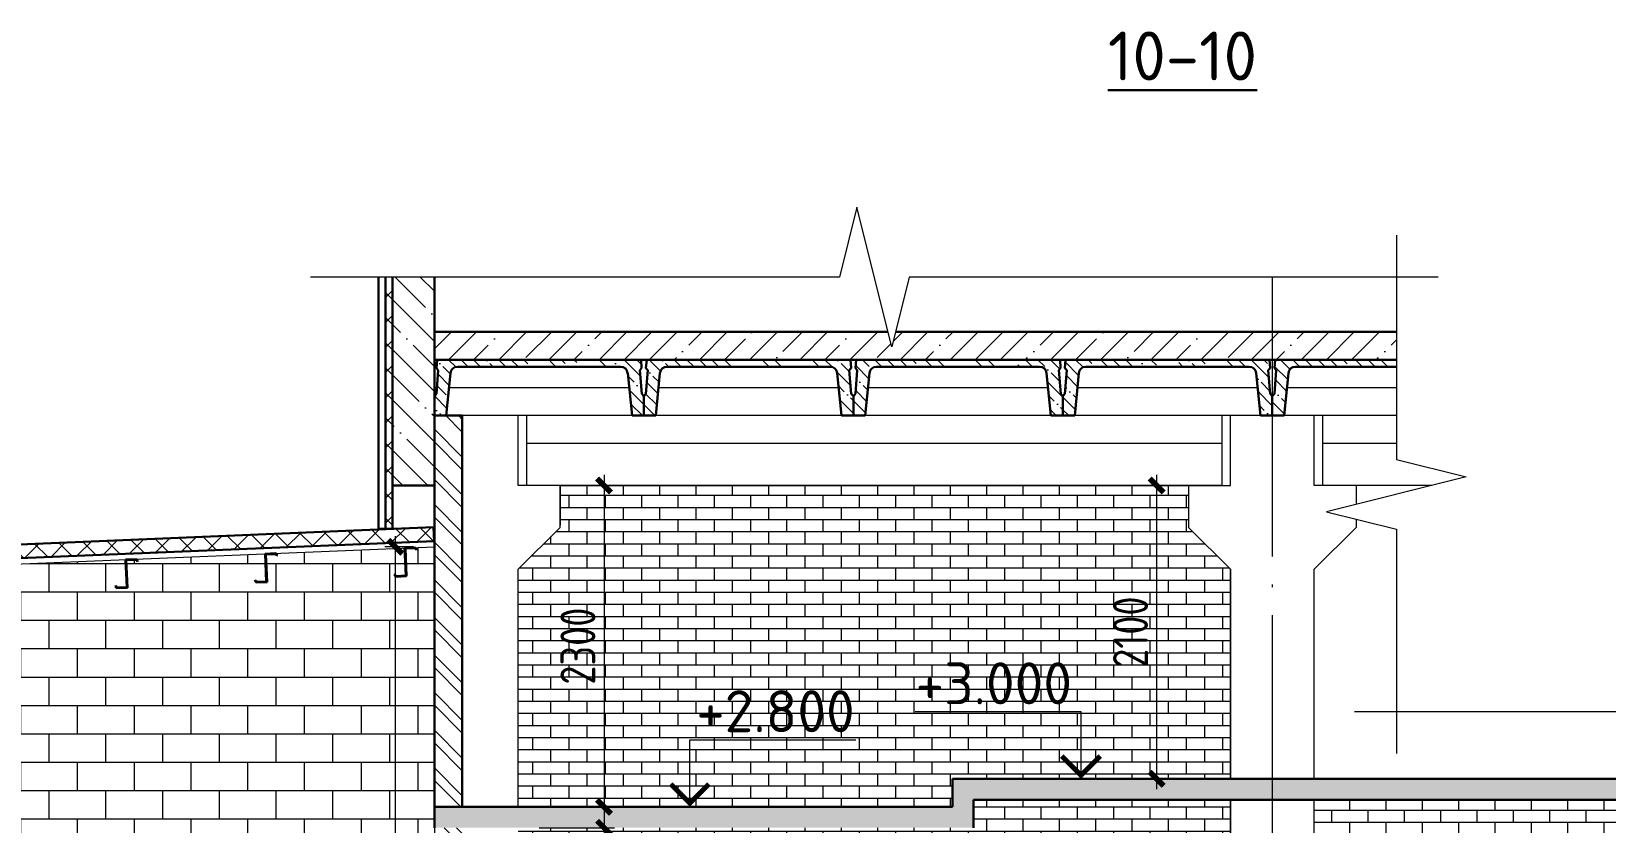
# Model space of a CAD drawing. Extents: x -965262 to 1142518, y -357520 to 71675.
# Drawn here: x 807357 to 818629, y -231736 to -226073 of the extents above; entities that cross this region are included whole.
import ezdxf

# ---------------------------------------------------------------- set-up
doc = ezdxf.new("R2010")
doc.units = 0
doc.header["$LTSCALE"] = 10
doc.linetypes.add('DOTE', pattern=[2.42, 2, -0.2, 0.02, -0.2])
doc.layers.get('0').update_dxf_attribs({"linetype": 'CONTINUOUS', "lineweight": 30})
doc.layers.get('Defpoints').update_dxf_attribs({"linetype": 'CONTINUOUS'})
doc.layers.add('DOTE', color=7, linetype='DOTE', lineweight=9)
doc.styles.add('GOST 2.304', font='isocpeur.ttf', dxfattribs={"width": 0.75, "height": 250})
doc.styles.add('ГОСТ 2м', font='isocpeur.ttf', dxfattribs={"width": 0.8, "height": 250})
doc.dimstyles.new('ГОСТ 2м', dxfattribs={"dimtxt": 250, "dimasz": 100, "dimexe": 75, "dimexo": 150, "dimgap": 62.5, "dimtad": 1, "dimdec": 0, "dimtxsty": 'ГОСТ 2м', "dimblk": 'ARCHTICK', "dimcen": 150, "dimdle": 75, "dimclrd": 256, "dimclre": 256, "dimclrt": 256, "dimadec": 0, "dimazin": 0, "dimtfac": 1, "dimtdec": 0, "dimtmove": 0, "dimatfit": 3, "dimldrblk": 'OBLIQUE', "dimfxl": 1, "dimlwd": 15, "dimlwe": 15, "dimarcsym": 0})
pattern_1 = [(135, (2139256.8, -229306.3), (-89.802561, -89.802561), []), (225, (2139256.8, -229306.3), (89.802561, -89.802561), [])]
pattern_2 = [(45, (2139256.8, -229306.3), (-179.60512, 179.60512), []), (45, (2139436.4, -229306.3), (-179.60512, 179.60512), [317.5, -63.5, 0, -63.5])]
pattern_3 = [(0, (2139256.8, -229306.3), (0, 86.709504), []), (90, (2139256.8, -229306.3), (-130.048, 86.709504), [86.709504, -86.709504])]

# ---------------------------------------------------------------- blocks, each defined once
blk = doc.blocks.new('y')
at = {"lineweight": 15}
h = blk.add_hatch(dxfattribs=at)
h.set_pattern_fill('ANSI35', color=256, scale=20, angle=90, style=0)
h.set_pattern_definition([(135, (-71939.62, 175751.51), (-89.80256, -89.80256), []), (135, (-71939.62, 175841.31), (-89.80256, -89.80256), [158.75, -31.75, 0, -31.75])])
edge = h.paths.add_edge_path()
edge.add_ellipse((16946, 173768), major_axis=(35.4, 35.4), ratio=1, start_angle=45, end_angle=129.2894)
edge.add_line((16896, 173773), (16866, 173468))
edge.add_line((16866, 173468), (16781, 173468))
edge.add_line((16781, 173468), (16781, 173608))
edge.add_line((16781, 173608), (16796, 173623))
edge.add_line((16796, 173623), (16809, 173793))
edge.add_line((16809, 173793), (16796, 173808))
edge.add_line((16796, 173808), (16801, 173868))
edge.add_line((16801, 173868), (18261, 173868))
edge.add_line((18261, 173868), (18265, 173808))
edge.add_line((18265, 173808), (18252, 173793))
edge.add_line((18252, 173793), (18266, 173623))
edge.add_line((18266, 173623), (18281, 173608))
edge.add_line((18281, 173608), (18281, 173468))
edge.add_line((18281, 173468), (18196, 173468))
edge.add_line((18196, 173468), (18165, 173773))
edge.add_ellipse((18115, 173768), major_axis=(-35.4, 35.4), ratio=1, start_angle=230.7106, end_angle=315)
edge.add_line((18115, 173818), (16946, 173818))
h.paths.add_polyline_path([(17611, 173818), (17451, 173818), (17451, 173868), (17611, 173868)], flags=17)
h.paths.add_polyline_path([(17961, 173818), (17801, 173818), (17801, 173868), (17961, 173868)], flags=17)
for p, q in [((16801, 173868), (16796, 173808)), ((16809, 173793), (16796, 173808)), ((18261, 173868), (16801, 173868)), ((18115, 173818), (16946, 173818)), ((18252, 173793), (18265, 173808)), ((18261, 173868), (18265, 173808)), ((16809, 173793), (16796, 173623)), ((16896, 173773), (16866, 173468)), ((18165, 173773), (18196, 173468)), ((18252, 173793), (18266, 173623)), ((16781, 173608), (16796, 173623)), ((16781, 173608), (16781, 173468)), ((18281, 173608), (18266, 173623)), ((18281, 173608), (18281, 173468)), ((18281, 173608), (18281, 173468)), ((16781, 173468), (16866, 173468)), ((18281, 173468), (18196, 173468))]:
    blk.add_line(p, q)
for p, q in [((18176, 173668), (16886, 173668)), ((18196, 173468), (16866, 173468))]:
    blk.add_line(p, q, dxfattribs=at)
for centre, start, end in [((16946, 173768), 90, 174.2894), ((18115, 173768), 5.7106, 90)]:
    blk.add_arc(centre, 50, start, end)
blk = doc.blocks.new('_ArchTick')
at = {"color": 0, "linetype": 'ByBlock', "lineweight": 0, "const_width": 0.4}
blk.add_lwpolyline([(-0.5, -0.5), (0.5, 0.5)], dxfattribs=at)
blk = doc.blocks.new('*D769')
at = {"lineweight": 15, "transparency": 16777216}
for p, q in [((811457, -229248), (811457, -231698)), ((811292, -229323), (811532, -229323)), ((810992, -231623), (811532, -231623))]:
    blk.add_line(p, q, dxfattribs=at)
at = {"layer": 'Defpoints', "color": 0, "lineweight": 15, "transparency": 16777216}
for p in [(811142, -229323, 3689), (810842, -231623, 3689), (811457, -231623)]:
    blk.add_point(p, dxfattribs=at)
at = {"lineweight": 15, "transparency": 16777216, "xscale": 100, "yscale": 100, "zscale": 100}
for p, rotation in [((811457, -229323), 90), ((811457, -231623), 270)]:
    blk.add_blockref('_ArchTick', p, dxfattribs=dict(at, rotation=rotation))
at = {"lineweight": 15, "transparency": 16777216, "insert": (811270, -230473), "char_height": 250, "attachment_point": 5, "rotation": 90, "style": 'ГОСТ 2м'}
blk.add_mtext('2300', dxfattribs=at)
blk = doc.blocks.new('_Oblique')
at = {"color": 0, "linetype": 'ByBlock', "lineweight": -2}
blk.add_line((-0.5, -0.5), (0.5, 0.5), dxfattribs=at)
blk = doc.blocks.new('*D770')
at = {"lineweight": 15, "transparency": 16777216}
for p, q in [((815414, -229248), (815414, -231498)), ((815492, -229323), (815339, -229323)), ((815792, -231423), (815339, -231423))]:
    blk.add_line(p, q, dxfattribs=at)
at = {"layer": 'Defpoints', "color": 0, "lineweight": 15, "transparency": 16777216}
for p in [(815642, -229323, 3689), (815414, -231423), (815942, -231423, 3689)]:
    blk.add_point(p, dxfattribs=at)
at = {"lineweight": 15, "transparency": 16777216, "xscale": 100, "yscale": 100, "zscale": 100}
for p, rotation in [((815414, -229323), 90), ((815414, -231423), 270)]:
    blk.add_blockref('_ArchTick', p, dxfattribs=dict(at, rotation=rotation))
at = {"lineweight": 15, "transparency": 16777216, "insert": (815227, -230373), "char_height": 250, "attachment_point": 5, "rotation": 90, "style": 'ГОСТ 2м'}
blk.add_mtext('2100', dxfattribs=at)
blk = doc.blocks.new('*D771')
at = {"lineweight": 15, "transparency": 16777216}
for p, q in [((811457, -231698), (811457, -234648)), ((810992, -231773), (811532, -231773)), ((810992, -234573), (811532, -234573))]:
    blk.add_line(p, q, dxfattribs=at)
at = {"layer": 'Defpoints', "color": 0, "lineweight": 15, "transparency": 16777216}
for p in [(810842, -231773, 3689), (810842, -234573, 3689), (811457, -234573)]:
    blk.add_point(p, dxfattribs=at)
at = {"lineweight": 15, "transparency": 16777216, "xscale": 100, "yscale": 100, "zscale": 100}
for p, rotation in [((811457, -231773), 90), ((811457, -234573), 270)]:
    blk.add_blockref('_ArchTick', p, dxfattribs=dict(at, rotation=rotation))
at = {"lineweight": 15, "transparency": 16777216, "insert": (811270, -233173), "char_height": 250, "attachment_point": 5, "rotation": 90, "style": 'ГОСТ 2м'}
blk.add_mtext('2800', dxfattribs=at)
blk = doc.blocks.new('*D735')
at = {"lineweight": 15, "transparency": 16777216}
for p, q in [((809962, -229687), (809962, -234498)), ((810092, -229762), (809887, -229762)), ((810092, -234423), (809887, -234423))]:
    blk.add_line(p, q, dxfattribs=at)
at = {"layer": 'Defpoints', "color": 0, "lineweight": 15, "transparency": 16777216}
for p in [(810242, -229762, 3689), (809962, -234423), (810242, -234423, 3834)]:
    blk.add_point(p, dxfattribs=at)
at = {"lineweight": 15, "transparency": 16777216, "xscale": 100, "yscale": 100, "zscale": 100}
for p, rotation in [((809962, -229762), 90), ((809962, -234423), 270)]:
    blk.add_blockref('_ArchTick', p, dxfattribs=dict(at, rotation=rotation))
at = {"lineweight": 15, "transparency": 16777216, "insert": (809774, -232092), "char_height": 250, "attachment_point": 5, "rotation": 90, "style": 'ГОСТ 2м'}
blk.add_mtext('4660', dxfattribs=at)

msp = doc.modelspace()

# ---------------------------------------------------------------- hatches: boundary and pattern name
at = {"lineweight": 15}
h = msp.add_hatch(dxfattribs=at)
h.set_pattern_fill('ANSI37', color=256, scale=40, angle=90)
h.set_pattern_definition(pattern_1)
h.paths.add_polyline_path([(809942.2, -229634), (809892.2, -229634), (809892.2, -227831), (809942.2, -227831)])
h = msp.add_hatch(dxfattribs=at)
h.set_pattern_fill('ANSI35', color=256, scale=40, angle=90)
h.set_pattern_definition([(135, (2139256.8, -229306.3), (-179.60512, -179.60512), []), (135, (2139256.8, -229126.7), (-179.60512, -179.60512), [317.5, -63.5, 0, -63.5])])
h.paths.add_polyline_path([(810242.2, -229323.2), (809942.2, -229323.2), (809942.2, -227831), (810242.2, -227831)])
h = msp.add_hatch(dxfattribs=at)
h.set_pattern_fill('ANSI35', color=256, scale=40)
h.set_pattern_definition(pattern_2)
h.paths.add_polyline_path([(810242.2, -228423.2), (810242.2, -228223.2), (813490.2, -228223.2), (813517.2, -228331), (813544.2, -228223.2), (817130.7, -228223.2), (817130.7, -228423.2)])
h = msp.add_hatch(dxfattribs=at)
h.set_pattern_fill('ANSI35', color=256, scale=20, angle=90)
h.set_pattern_definition([(135, (2139256.8, -229306.3), (-89.802561, -89.802561), []), (135, (2139256.8, -229216.5), (-89.802561, -89.802561), [158.75, -31.75, 0, -31.75])])
h.paths.add_polyline_path([(817130.7, -228423.2), (816262.2, -228423.2), (816257.6, -228483.2), (816270.4, -228498.2), (816257.4, -228668.2), (816242.2, -228683.2), (816242.2, -228823.2), (816327.2, -228823.2), (816357.7, -228518.2, -0.3853142), (816407.4, -228473.2), (817130.7, -228473.2)])
h = msp.add_hatch(dxfattribs=at)
h.set_pattern_fill('ANSI32', color=4, scale=20, angle=90)
h.set_pattern_definition([(135, (2139256.8, -229306.3), (-134.703842, -134.703842), []), (135, (2139256.8, -229216.5), (-134.703842, -134.703842), [])])
h.paths.add_polyline_path([(810442.2, -231623.2), (810242.2, -231623.2), (810242.2, -228823.2), (810442.2, -228823.2)])
h.paths.add_polyline_path([(810442.2, -232323.2), (810242.2, -232323.2), (810242.2, -231773.2), (810442.2, -231773.2)])
h = msp.add_hatch(dxfattribs=at)
h.set_pattern_fill('AR-BRSTD', color=1, scale=1.28)
h.set_pattern_definition(pattern_3)
h.paths.add_polyline_path([(810842.2, -231623.2), (810842.2, -229923.2), (811142.2, -229623.2), (811142.2, -229323.2), (815642.2, -229323.2), (815642.2, -229623.2), (815942.2, -229923.2), (815942.2, -231423.2), (813952.2, -231423.2), (813952.2, -231623.2)])
h.paths.add_polyline_path([(811557, -230815.7), (811557, -230130.7), (810957, -230130.7), (810957, -230815.7)], flags=24)
h.paths.add_polyline_path([(812041.8, -231164.2), (813331.8, -231164.2), (813331.8, -230714.2), (812041.8, -230714.2)], flags=24)
h.paths.add_polyline_path([(813612.9, -230964.2), (814902.9, -230964.2), (814902.9, -230514.2), (813612.9, -230514.2)], flags=24)
h.paths.add_polyline_path([(815514.2, -230695.7), (815514.2, -230050.7), (814914.2, -230050.7), (814914.2, -230695.7)], flags=24)
h = msp.add_hatch(dxfattribs=at)
h.set_pattern_fill('ANSI37', color=30, scale=40, angle=90)
h.set_pattern_definition(pattern_1)
h.paths.add_polyline_path([(810240.5, -229721.7), (810236.4, -229621.8), (801342.2, -229989.8), (801342.2, -230089.9)])
h = msp.add_hatch(dxfattribs=at)
h.set_pattern_fill('AR-B816', color=4)
h.set_pattern_definition([(0, (2139256.8, -231710.37), (0, 203.2), []), (90, (2139256.8, -231710.37), (-203.2, 203.2), [203.2, -203.2])])
h.paths.add_polyline_path([(802517.2, -234423.2), (802517.2, -230081.3), (810242.2, -229761.7), (810242.2, -234423.2), (809417.2, -234423.2), (809417.2, -232323.2), (808207.2, -232327.4), (808207.2, -234423.2)])
h.paths.add_polyline_path([(810061.9, -232445), (810061.9, -231740), (809461.9, -231740), (809461.9, -232445)], flags=24)
h.paths.add_polyline_path([(803367.6, -232614.8), (803367.6, -231889.8), (802767.6, -231889.8), (802767.6, -232614.8)], flags=24)
h = msp.add_hatch(dxfattribs=at)
h.set_pattern_fill('ANSI35', color=256, scale=40)
h.set_pattern_definition(pattern_2)
h.paths.add_polyline_path([(810242.2, -231773.2), (810242.2, -231623.2), (813952.2, -231623.2), (813952.2, -231423.2), (834092.2, -231423.2), (834092.2, -231123.2), (834742.2, -231123.2), (834742.2, -231273.2), (834242.2, -231273.2), (834242.2, -231573.2), (814102.2, -231573.2), (814102.2, -231773.2)])
h = msp.add_hatch(dxfattribs=at)
h.set_pattern_fill('AR-BRSTD', color=1, scale=1.28)
h.set_pattern_definition([(0, (2139256.8, -231710.37), (0, 86.709504), []), (90, (2139256.8, -231710.37), (-130.048, 86.709504), [86.709504, -86.709504])])
h.paths.add_polyline_path([(810842.2, -234423.2), (810842.2, -231773.2), (814102.2, -231773.2), (814102.2, -231573.2), (815942.2, -231573.2), (815942.2, -234423.2), (815562.2, -234423.2), (815562.2, -232323.2), (814852.2, -232323.2), (814852.2, -234423.2), (813422.2, -234423.2), (813422.2, -232323.2), (812712.2, -232323.2), (812712.2, -234423.2), (812332.2, -234423.2), (812332.2, -232323.2), (811622.2, -232323.2), (811622.2, -234423.2)])
h.paths.add_polyline_path([(811557, -233515.7), (811557, -232830.7), (810957, -232830.7), (810957, -233515.7)], flags=24)
h = msp.add_hatch(dxfattribs=at)
h.set_pattern_fill('AR-BRSTD', color=1, scale=1.28)
h.set_pattern_definition(pattern_3)
h.paths.add_polyline_path([(821942.2, -231573.2), (816542.2, -231573.2), (816542.2, -234423.2), (821942.2, -234423.2)])
h.paths.add_polyline_path([(818342, -233523.2), (816922.1, -233523.2), (816922.1, -232323.2), (818342, -232323.2)], flags=16)
h.paths.add_polyline_path([(820142.1, -233523.2), (821562, -233523.2), (821562, -232323.2), (820142.1, -232323.2)], flags=16)

# ---------------------------------------------------------------- linework, layer by layer
at = {"color": 5, "lineweight": 15, "ltscale": 10}
for p, q in [((813517.2, -228331, 12003.1), (813267.2, -227331, 12003.1)), ((813642.2, -227831, 12003.1), (813517.2, -228331, 12003.1))]:
    msp.add_line(p, q, dxfattribs=at)
for p, q in [((809842.2, -227831, 12003.1), (809842.2, -229634, 12003.1)), ((809892.2, -227831, 12003.1), (809892.2, -229634, 12003.1)), ((809942.2, -229323.2, 11999), (809942.2, -227831, 12003.1)), ((809942.2, -227831, 12003.1), (809942.2, -229634, 12003.1)), ((810242.2, -229323.2, 11999), (810242.2, -227831, 12003.1)), ((810242.2, -228223.2, 11999), (813490.2, -228223.2, 11999)), ((813544.2, -228223.2, 11999), (817130.7, -228223.2, 11999)), ((810242.2, -228423.2, 11999), (817130.7, -228423.2, 11999)), ((816262.2, -228423.2, 11999), (816257.6, -228483.2, 11999)), ((817130.7, -228423.2, 11999), (816262.2, -228423.2, 11999)), ((816270.4, -228498.2, 11999), (816257.4, -228668.2, 11999)), ((816270.4, -228498.2, 11999), (816257.6, -228483.2, 11999)), ((816357.7, -228518.2, 11999), (816327.2, -228823.2, 11999)), ((817130.7, -228473.2, 11999), (816407.4, -228473.2, 11999)), ((816242.2, -228683.2, 11999), (816257.4, -228668.2, 11999)), ((816242.2, -228683.2, 11999), (816242.2, -228823.2, 11999)), ((816242.2, -228823.2, 11999), (816327.2, -228823.2, 11999)), ((810242.2, -229323.2, 11999), (809942.2, -229323.2, 11999)), ((809942.2, -229634, 12003.1), (809842.2, -229634, 12003.1)), ((809030.2, -229811.9, 11999), (809106.3, -229808.7, 11999)), ((809038.4, -230009.6, 11999), (809030.2, -229811.9, 11999)), ((809104.1, -229813.9, 11999), (809035.5, -229816.7, 11999)), ((809035.5, -229816.7, 11999), (809043.7, -230014.5, 11999)), ((809114.5, -229825.3, 11999), (809104.1, -229813.9, 11999)), ((809106.3, -229808.7, 11999), (809118.2, -229821.8, 11999)), ((809118.2, -229821.8, 11999), (809114.5, -229825.3, 11999)), ((810029.3, -229770.5, 11999), (810105.4, -229767.4, 11999)), ((810037.5, -229968.3, 11999), (810029.3, -229770.5, 11999)), ((810103.3, -229772.5, 11999), (810034.6, -229775.4, 11999)), ((810034.6, -229775.4, 11999), (810042.8, -229973.1, 11999)), ((810113.6, -229783.9, 11999), (810103.3, -229772.5, 11999)), ((810105.4, -229767.4, 11999), (810117.4, -229780.5, 11999)), ((810117.4, -229780.5, 11999), (810113.6, -229783.9, 11999)), ((808031.1, -229853.2, 11999), (808107.1, -229850.1, 11999)), ((808039.2, -230051, 11999), (808031.1, -229853.2, 11999)), ((808105, -229855.2, 11999), (808036.3, -229858.1, 11999)), ((808036.3, -229858.1, 11999), (808044.5, -230055.8, 11999)), ((808115.3, -229866.6, 11999), (808105, -229855.2, 11999)), ((808107.1, -229850.1, 11999), (808119.1, -229863.2, 11999)), ((808119.1, -229863.2, 11999), (808115.3, -229866.6, 11999)), ((807956.5, -230045.9, 11999), (807960.2, -230042.4, 11999)), ((807968.5, -230059, 11999), (807956.5, -230045.9, 11999)), ((807960.2, -230042.4, 11999), (807970.6, -230053.8, 11999)), ((808955.6, -230004.5, 11999), (808959.4, -230001.1, 11999)), ((808967.6, -230017.6, 11999), (808955.6, -230004.5, 11999)), ((808959.4, -230001.1, 11999), (808969.8, -230012.5, 11999)), ((809043.7, -230014.5, 11999), (808967.6, -230017.6, 11999)), ((808969.8, -230012.5, 11999), (809038.4, -230009.6, 11999)), ((809954.8, -229963.2, 11999), (809958.5, -229959.8, 11999)), ((809966.7, -229976.3, 11999), (809954.8, -229963.2, 11999)), ((809958.5, -229959.8, 11999), (809968.9, -229971.1, 11999)), ((810042.8, -229973.1, 11999), (809966.7, -229976.3, 11999)), ((809968.9, -229971.1, 11999), (810037.5, -229968.3, 11999)), ((808044.5, -230055.8, 11999), (807968.5, -230059, 11999)), ((807970.6, -230053.8, 11999), (808039.2, -230051, 11999)), ((813952.2, -231423.2, 7207.4), (834092.2, -231423.2, 11999)), ((813952.2, -231423.2, 7476.4), (813952.2, -231623.2, 7476.4)), ((810242.2, -231623.2, 7476.4), (813952.2, -231623.2, 7207.4)), ((810242.2, -231773.2, 7476.4), (810242.2, -231623.2, 7476.4)), ((814102.2, -231573.2, 7207.4), (834242.2, -231573.2, 5736.3)), ((814102.2, -231773.2, 7207.4), (814102.2, -231573.2, 7207.4))]:
    msp.add_line(p, q)
at = {"color": 5, "lineweight": 15, "ltscale": 10, "extrusion": (1, 0, 0)}
msp.add_line((817130.7, -227831, 12027.3), (817130.7, -229137, 12027.3), dxfattribs=at)
at = {"lineweight": 0}
for p, q in [((817130.7, -228623.2, 11999), (816347.2, -228623.2, 11999)), ((817130.7, -228823.2, 11999), (816327.2, -228823.2, 11999))]:
    msp.add_line(p, q, dxfattribs=at)
at = {"lineweight": 15}
for p, q in [((810242.2, -228823.2, 11999), (810242.2, -229323.2, 11999)), ((810842.2, -229323.2, 11999), (810842.2, -228823.2, 11999)), ((810902.2, -228823.2, 11999), (810902.2, -229023.2, 11999)), ((815882.2, -228823.2, 11999), (815882.2, -229023.2, 11999)), ((815942.2, -229323.2, 11999), (815942.2, -228823.2, 11999)), ((816542.2, -229323.2, 11999), (816542.2, -228823.2, 11999)), ((816602.2, -228823.2, 11999), (816602.2, -229023.2, 11999)), ((815882.2, -229023.2, 11999), (810902.2, -229023.2, 11999)), ((810902.2, -229023.2, 11999), (810902.2, -229323.2, 11999)), ((815882.2, -229023.2, 11999), (815882.2, -229323.2, 11999)), ((817130.7, -229023.2, 12027.3), (816602.2, -229023.2, 11999)), ((816602.2, -229023.2, 11999), (816602.2, -229323.2, 11999)), ((811142.2, -229323.2, 11999), (810842.2, -229323.2, 11999)), ((815882.2, -229323.2, 11999), (810902.2, -229323.2, 11999)), ((811142.2, -229323.2, 11999), (811142.2, -229607.6, 11999)), ((815642.2, -229323.2, 11999), (815642.2, -229607.6, 11999)), ((815642.2, -229323.2, 11999), (815942.2, -229323.2, 11999)), ((816842.2, -229323.2, 11999), (816542.2, -229323.2, 11999)), ((817385.9, -229323.2, 11999), (816602.2, -229323.2, 11999)), ((816842.2, -229323.2, 11999), (816842.2, -229459.1, 11999)), ((816842.2, -229323.2, 11999), (816842.2, -229459.1, 11999)), ((816842.2, -229564.9, 11999), (816842.2, -229623.2, 11999)), ((816842.2, -229564.9, 11999), (816842.2, -229607.6, 11999)), ((810842.2, -229923.2, 11999), (811142.2, -229623.2, 11999)), ((815942.2, -229923.2, 11999), (815642.2, -229623.2, 11999)), ((816542.2, -229923.2, 11999), (816842.2, -229623.2, 11999)), ((810842.2, -231623.2, 11999), (810842.2, -229923.2, 11999)), ((815942.2, -231423.2, 11999), (815942.2, -229923.2, 11999)), ((816542.2, -231423.2, 11999), (816542.2, -229923.2, 11999)), ((815942.2, -234423.2, 11999), (815942.2, -231573.2, 11999)), ((816542.2, -234423.2, 11999), (816542.2, -231573.2, 11999))]:
    msp.add_line(p, q, dxfattribs=at)
at = {"color": 4}
for p, q in [((810242.2, -231623.2, 12071.5), (810242.2, -228823.2, 11999)), ((810242.2, -228823.2, 11999), (810442.2, -228823.2, 11999)), ((810442.2, -231623.2, 12071.5), (810442.2, -228823.2, 11999)), ((810242.2, -231623.2, 7476.4), (810442.2, -231623.2, 7476.4))]:
    msp.add_line(p, q, dxfattribs=at)
at = {"color": 1, "lineweight": 15}
for p, q in [((811142.2, -229623.2, 11999), (811142.2, -229323.2, 11999)), ((811142.2, -229323.2, 11999), (815642.2, -229323.2, 11999)), ((815642.2, -229323.2, 11999), (815642.2, -229623.2, 11999)), ((810842.2, -229923.2, 11999), (811142.2, -229623.2, 11999)), ((815642.2, -229623.2, 11999), (815942.2, -229923.2, 11999)), ((810842.2, -231623.2, 11999), (810842.2, -229923.2, 11999)), ((815942.2, -229923.2, 11999), (815942.2, -231423.2, 11999)), ((810842.2, -231623.2, 11999), (810842.2, -231623.2, 11999)), ((815942.2, -231573.2, 11999), (815942.2, -234423.2, 11999))]:
    msp.add_line(p, q, dxfattribs=at)
at = {"color": 30}
for p, q in [((801342.2, -229989.8, 11999), (810236.4, -229621.8, 11999)), ((810240.5, -229721.7, 11999), (810236.4, -229621.8, 11999)), ((801342.2, -230089.9, 11999), (810240.5, -229721.7, 11999))]:
    msp.add_line(p, q, dxfattribs=at)
at = {"color": 30, "lineweight": 15}
for p in [(801342.2, -230129.9, 11999), (810240.5, -229721.7, 11999)]:
    msp.add_line(p, (810242.2, -229761.7, 11999), dxfattribs=at)
at = {"lineweight": 15, "ltscale": 100}
for p, q in [((814872.9, -230943.2, 11999), (813684.7, -230943.2, 11999)), ((814872.9, -231423.2, 11999), (814872.9, -230943.2, 11999)), ((812071.8, -231143.2, 11999), (813260, -231143.2, 11999)), ((812071.8, -231623.2, 11999), (812071.8, -231143.2, 11999))]:
    msp.add_line(p, q, dxfattribs=at)
at = {"color": 5, "lineweight": 15, "ltscale": 10}
for points, elevation in [([(813267.2, -227331), (813142.2, -227831)], 12003.1), ([(817130.7, -229137), (817630.7, -229262)], 12027.3), ([(817630.7, -229262), (816630.7, -229512)], 12027.3), ([(816630.7, -229512), (817130.7, -229637)], 12027.3), ([(817130.7, -229637), (817130.7, -230943.2)], 12027.3)]:
    msp.add_lwpolyline(points, dxfattribs=dict(at, elevation=elevation))
at = {"color": 5, "lineweight": 15, "ltscale": 10, "extrusion": (-4.95164e-18, -0.080866, -0.996725)}
for points, elevation in [([(817130.7, 227757.5), (817130.7, 228057.5)], 6436), ([(817130.7, 231159.4), (817130.7, 231459.4)], 6687.6)]:
    msp.add_lwpolyline(points, dxfattribs=dict(at, elevation=elevation))
at = {"color": 5, "lineweight": 15, "ltscale": 10, "extrusion": (0, 1, 0)}
for points, elevation in [([(-813142.2, 12003.1), (-809354.7, 12003.1)], -227831), ([(-817130.7, 12027.3), (-813642.2, 12003.1)], -227831), ([(-825686.7, 12027.3), (-817130.7, 12027.3)], -230943.2)]:
    msp.add_lwpolyline(points, dxfattribs=dict(at, elevation=elevation))
at = {"color": 5, "lineweight": 15, "ltscale": 10, "extrusion": (-0.080866, 0, -0.996725), "elevation": -78066.4}
for points in [[(227831, -813781.9), (227831, -813481.9)], [(230943.2, -813481.9), (230943.2, -813181.9)]]:
    msp.add_lwpolyline(points, dxfattribs=at)
at = {"lineweight": 15, "ltscale": 100, "const_width": 36, "elevation": 13084.1}
for points in [[(814735.6, -231260.5), (814872.9, -231397.7), (815010.2, -231260.5)], [(812209, -231460.5), (812071.8, -231597.7), (811934.5, -231460.5)]]:
    msp.add_lwpolyline(points, dxfattribs=at)
msp.add_arc((816407.4, -228523.2, 11999), 50, 90, 174.28941)
at = {"layer": 'DOTE', "ltscale": 100}
for p, q in [((810242.2, -227831, 12003.1), (810242.2, -237674.7, 11999)), ((816242, -227831, 12021.1), (816242.2, -237674.7, 11999))]:
    msp.add_line(p, q, dxfattribs=at)

# ---------------------------------------------------------------- block references
at = {"lineweight": 15}
for p in [(793461.5, -402291, 11999), (794961.5, -402291, 11999), (796461.5, -402291, 11999), (797961.5, -402291, 11999)]:
    msp.add_blockref('y', p, dxfattribs=at)

# ---------------------------------------------------------------- texts
at = {"lineweight": 15, "ltscale": 100, "style": 'GOST 2.304'}
for s, p in [('+3.000', (813687.9, -230889.2, 11999)), ('+2.800', (812116.8, -231089.2, 11999))]:
    msp.add_text(s, height=300, dxfattribs=at).set_placement(p)
at = {"layer": 'DOTE', "linetype": 'Continuous', "lineweight": 30, "ltscale": 100, "insert": (815599.1, -226248.3, 5050.6), "char_height": 350, "width": 800, "attachment_point": 5, "style": 'GOST 2.304'}
msp.add_mtext('{\\W1;\\L\\C5;10-10}', dxfattribs=at)

# ---------------------------------------------------------------- dimensions: what is measured, and where the dimension line sits
at = {"lineweight": 15}
for base, p1, p2, picture, middle in [((811457, -231623.2, 8310.4), (811142.2, -229323.2, 11999), (810842.2, -231623.2, 11999), '*D769', (811269.5, -230473.2, 8310.4)), ((815414.2, -231423.2, 8310.4), (815642.2, -229323.2, 11999), (815942.2, -231423.2, 11999), '*D770', (815226.7, -230373.2, 8310.4)), ((811457, -234573.2, 8310.4), (810842.2, -231773.2, 11999), (810842.2, -234573.2, 11999), '*D771', (811269.5, -233173.2, 8310.4))]:
    dim = msp.add_linear_dim(base=base, p1=p1, p2=p2, angle=90, dimstyle='ГОСТ 2м', dxfattribs=at)
    dim.commit()
    dim.dimension.update_dxf_attribs({"geometry": picture, "text_midpoint": middle})
dim = msp.add_linear_dim(base=(809961.9, -234423.2, 8310.4), p1=(810242.2, -229761.7, 11999), p2=(810242.2, -234423.2, 12144), angle=90, text='4660', dimstyle='ГОСТ 2м', dxfattribs=at)
dim.commit()
dim.dimension.update_dxf_attribs({"geometry": '*D735', "text_midpoint": (809774.4, -232092.5, 8310.4)})

doc.saveas('drawing.dxf')
